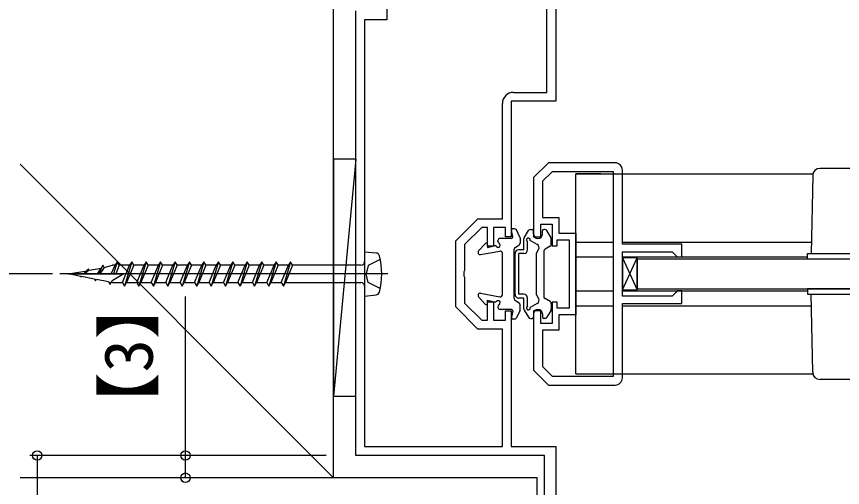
# Model space of a CAD drawing. Units: millimetres, scale not verified. Extents: x -525 to 525, y -808 to 806.
# Drawn here: x 51.5 to 163.1, y -201.7 to -138.2 of the extents above; entities that cross this region are included whole.
import ezdxf
from ezdxf.enums import TextEntityAlignment as Align

# ---------------------------------------------------------------- set-up
doc = ezdxf.new("R2010")
doc.units = ezdxf.units.MM
doc.header["$LTSCALE"] = 4
for name, color, linetype in [('0-3_YKK_11', 7, 'Continuous'), ('0-4_YKK_12', 2, 'Continuous'), ('0-5_YKK_13', 4, 'Continuous'), ('0-7_YKK_D', 6, 'Continuous'), ('0-9_YSS_K', 3, 'Continuous')]:
    doc.layers.add(name, color=color, linetype=linetype)
doc.styles.add('ＭＳ ゴシック', font='')
doc.styles.get('ＭＳ ゴシック').set_extended_font_data('MS Gothic')

msp = doc.modelspace()

# ---------------------------------------------------------------- linework, layer by layer
at = {"layer": '0-3_YKK_11'}
for points in [[(124.347, -134.397), (124.347, -149.597), (118.347, -149.597), (118.347, -167.897), (117.547, -167.897), (117.547, -166.647), (115.947, -166.647), (115.947, -169.147), (115.147, -169.147), (115.147, -166.647), (114.344, -166.647), (112.047, -168.944), (112.047, -172.439), (111.927, -172.622), (111.927, -173.172), (112.047, -173.355), (112.047, -176.85), (114.344, -179.147), (115.147, -179.147), (115.147, -176.647), (115.947, -176.647), (115.947, -179.147), (117.547, -179.147), (117.547, -177.897), (118.347, -177.897), (118.347, -196.197), (124.347, -196.197), (124.347, -215.897)], [(118.647, -148.397), (123.147, -148.397), (123.147, -135.597), (101.547, -135.597), (101.547, -138.597), (98.547, -138.597)], [(97.347, -197.397), (97.347, -137.397)], [(98.547, -138.597), (98.547, -196.197), (117.147, -196.197), (117.147, -180.347), (113.847, -180.347), (110.847, -177.347), (110.847, -168.447), (113.847, -165.447), (117.147, -165.447), (117.147, -149.897)], [(132.347, -157.897), (123.347, -157.897), (121.347, -159.897), (121.347, -167.897), (122.347, -167.897), (122.347, -166.197), (123.847, -166.197), (123.847, -169.097), (124.547, -169.097), (124.547, -168.297), (126.147, -168.297), (126.147, -172.897), (126.147, -177.497), (124.547, -177.497), (124.547, -176.697), (123.847, -176.697), (123.847, -179.597), (122.347, -179.597), (122.347, -177.897), (121.347, -177.897), (121.347, -185.897), (123.347, -187.897), (132.347, -187.897)], [(133.347, -186.897), (133.347, -176.897), (141.347, -176.897), (141.347, -175.197), (140.747, -175.197), (140.547, -175.397), (140.047, -175.897), (133.347, -175.897), (133.347, -169.897), (140.047, -169.897), (140.547, -170.397), (140.747, -170.597), (141.347, -170.597), (141.347, -168.897), (133.347, -168.897), (133.347, -158.897)], [(122.847, -217.397), (121.847, -217.397), (121.847, -204.897), (122.847, -203.897), (122.847, -197.397), (97.347, -197.397)]]:
    msp.add_lwpolyline(points, dxfattribs=at)
msp.add_lwpolyline([(132.147, -186.697), (132.147, -159.097), (123.844, -159.097), (122.547, -160.394), (122.547, -165.297), (124.747, -165.297), (124.747, -167.397), (127.047, -167.397), (127.047, -178.397), (124.747, -178.397), (124.747, -180.497), (122.547, -180.497), (122.547, -185.4), (123.844, -186.697)], close=True, dxfattribs=at)
for centre, radius, start, end in [((118.647, -149.897), 1.5, 90.00001, 179.99999), ((132.347, -158.897), 1, 0.00001, 89.99999), ((132.347, -186.897), 1, 270.00001, 359.99999)]:
    msp.add_arc(centre, radius, start, end, dxfattribs=at)
at = {"layer": '0-4_YKK_12'}
for p, q in [((127.047, -186.397), (127.047, -159.397)), ((130.447, -159.397), (127.047, -159.397)), ((127.047, -159.397), (159.062, -159.397)), ((127.047, -168.597), (132.147, -168.597)), ((133.347, -168.597), (158.847, -168.597)), ((127.047, -170.597), (132.147, -170.597)), ((133.347, -170.597), (158.347, -170.597)), ((127.047, -175.197), (132.147, -175.197)), ((133.347, -175.197), (158.347, -175.197)), ((127.047, -177.197), (132.147, -177.197)), ((133.347, -177.197), (158.847, -177.197)), ((127.047, -186.397), (159.062, -186.397))]:
    msp.add_line(p, q, dxfattribs=at)
at = {"layer": '0-5_YKK_13'}
for p, q in [((170.663, -158.647), (160.03, -158.647)), ((159.03, -159.629), (158.847, -170.147)), ((118.541, -167.851), (118.352, -167.043)), ((118.761, -166.797), (118.547, -166.797)), ((119.515, -167.934), (119.03, -166.963)), ((120.087, -168.027), (120.653, -167.047)), ((120.087, -168.027), (120.653, -167.047)), ((120.913, -166.897), (121.147, -166.897)), ((120.913, -166.897), (121.147, -166.897)), ((121.347, -167.497), (121.347, -167.097)), ((121.347, -167.497), (121.347, -167.097)), ((122.547, -167.497), (122.547, -167.097)), ((122.547, -167.497), (122.547, -167.097)), ((122.881, -166.897), (122.747, -166.897)), ((122.881, -166.897), (122.747, -166.897)), ((123.707, -168.027), (123.141, -167.047)), ((123.707, -168.027), (123.141, -167.047)), ((118.347, -168.097), (116.847, -168.097)), ((119.547, -168.068), (119.547, -168.731)), ((120.047, -169.647), (120.047, -168.177)), ((120.047, -169.647), (120.047, -168.177)), ((121.848, -168.921), (120.887, -168.366)), ((121.848, -168.921), (120.887, -168.366)), ((123.747, -168.896), (123.747, -168.177)), ((123.747, -168.896), (123.747, -168.177)), ((114.797, -168.814), (113.923, -169.798)), ((115.147, -168.947), (115.147, -169.347)), ((115.147, -169.347), (116.043, -169.123)), ((116.547, -168.477), (116.547, -168.397)), ((118.888, -169.309), (119.406, -168.985)), ((120.547, -169.647), (120.547, -168.526)), ((120.547, -169.647), (120.547, -168.526)), ((123.597, -169.156), (122.897, -169.56)), ((123.597, -169.156), (122.897, -169.56)), ((98.547, -169.897), (98.547, -175.897)), ((98.547, -169.897), (100.107, -170.061)), ((114.202, -170.292), (116.791, -169.802)), ((117.147, -175.697), (117.147, -170.097)), ((118.747, -176.231), (118.747, -169.563)), ((118.847, -175.647), (118.847, -170.147)), ((118.847, -175.647), (118.847, -170.147)), ((120.047, -169.647), (119.347, -169.647)), ((120.047, -169.647), (119.347, -169.647)), ((120.047, -170.147), (119.347, -170.147)), ((119.347, -175.647), (119.347, -170.147)), ((120.047, -170.147), (119.347, -170.147)), ((119.347, -175.647), (119.347, -170.147)), ((121.747, -170.097), (122.031, -169.604)), ((121.747, -170.097), (122.031, -169.604)), ((121.747, -175.697), (121.747, -170.097)), ((121.747, -175.697), (121.747, -170.097)), ((122.747, -169.82), (122.747, -175.974)), ((122.747, -169.82), (122.747, -175.974)), ((65.147, -171.247), (64.62, -172.897)), ((67.097, -171.247), (66.122, -174.547)), ((69.047, -171.247), (68.072, -174.547)), ((70.997, -171.247), (70.022, -174.547)), ((72.947, -171.247), (71.972, -174.547)), ((74.897, -171.247), (73.922, -174.547)), ((76.847, -171.247), (75.872, -174.547)), ((78.797, -171.247), (77.822, -174.547)), ((80.747, -171.247), (79.772, -174.547)), ((82.697, -171.247), (81.722, -174.547)), ((84.647, -171.247), (83.672, -174.547)), ((86.597, -171.247), (85.622, -174.547)), ((88.547, -171.247), (87.572, -174.547)), ((133.347, -175.048), (135.347, -170.746)), ((133.347, -170.746), (135.347, -175.048)), ((58.547, -172.897), (61.039, -172.457)), ((60.552, -172.897), (60.89, -172.626)), ((61.247, -172.222), (60.652, -172.897)), ((61.351, -172.402), (60.733, -172.897)), ((61.351, -172.402), (61.247, -172.222)), ((61.351, -172.402), (62.976, -172.116)), ((62.458, -172.897), (62.976, -172.116)), ((63.197, -171.734), (62.652, -172.897)), ((63.376, -172.045), (62.811, -172.897)), ((63.376, -172.045), (64.502, -171.727)), ((64.329, -172.897), (64.87, -171.727)), ((64.87, -171.727), (64.502, -171.727)), ((65.424, -171.727), (64.936, -172.897)), ((66.82, -171.727), (65.424, -171.727)), ((65.845, -174.067), (66.82, -171.727)), ((67.374, -171.727), (66.399, -174.067)), ((68.77, -171.727), (67.374, -171.727)), ((67.795, -174.067), (68.77, -171.727)), ((69.324, -171.727), (68.349, -174.067)), ((70.72, -171.727), (69.324, -171.727)), ((69.745, -174.067), (70.72, -171.727)), ((71.274, -171.727), (70.299, -174.067)), ((72.67, -171.727), (71.274, -171.727)), ((71.695, -174.067), (72.67, -171.727)), ((73.224, -171.727), (72.249, -174.067)), ((74.62, -171.727), (73.224, -171.727)), ((73.645, -174.067), (74.62, -171.727)), ((75.174, -171.727), (74.199, -174.067)), ((76.57, -171.727), (75.174, -171.727)), ((75.595, -174.067), (76.57, -171.727)), ((77.124, -171.727), (76.149, -174.067)), ((78.52, -171.727), (77.124, -171.727)), ((77.545, -174.067), (78.52, -171.727)), ((79.074, -171.727), (78.099, -174.067)), ((80.47, -171.727), (79.074, -171.727)), ((79.495, -174.067), (80.47, -171.727)), ((81.024, -171.727), (80.049, -174.067)), ((82.42, -171.727), (81.024, -171.727)), ((81.445, -174.067), (82.42, -171.727)), ((82.974, -171.727), (81.999, -174.067)), ((84.37, -171.727), (82.974, -171.727)), ((83.395, -174.067), (84.37, -171.727)), ((84.924, -171.727), (83.949, -174.067)), ((86.32, -171.727), (84.924, -171.727)), ((85.345, -174.067), (86.32, -171.727)), ((86.874, -171.727), (85.899, -174.067)), ((88.27, -171.727), (86.874, -171.727)), ((87.295, -174.067), (88.27, -171.727)), ((88.824, -171.727), (87.849, -174.067)), ((98.047, -171.727), (88.824, -171.727)), ((101.689, -172.897), (57.389, -172.897)), ((60.212, -173.224), (58.547, -172.897)), ((60.212, -173.224), (60.272, -173.328)), ((60.341, -173.249), (60.272, -173.328)), ((62.094, -173.594), (60.341, -173.249)), ((63.976, -173.964), (62.324, -173.639)), ((64.445, -173.822), (64.389, -173.927)), ((64.502, -174.067), (64.328, -174.033)), ((64.502, -174.067), (65.845, -174.067)), ((66.399, -174.067), (67.795, -174.067)), ((68.349, -174.067), (69.745, -174.067)), ((70.299, -174.067), (71.695, -174.067)), ((72.249, -174.067), (73.645, -174.067)), ((74.199, -174.067), (75.595, -174.067)), ((76.149, -174.067), (77.545, -174.067)), ((78.099, -174.067), (79.495, -174.067)), ((80.049, -174.067), (81.445, -174.067)), ((81.999, -174.067), (83.395, -174.067)), ((83.949, -174.067), (85.345, -174.067)), ((85.899, -174.067), (87.295, -174.067)), ((87.849, -174.067), (98.047, -174.067)), ((98.547, -175.897), (100.107, -175.733)), ((114.797, -176.98), (113.923, -175.996)), ((114.202, -175.502), (116.791, -175.992)), ((120.047, -175.647), (119.347, -175.647)), ((120.047, -175.647), (119.347, -175.647)), ((120.047, -176.147), (119.347, -176.147)), ((120.047, -176.147), (119.347, -176.147)), ((120.047, -177.616), (120.047, -176.147)), ((120.047, -177.616), (120.047, -176.147)), ((120.547, -177.268), (120.547, -176.147)), ((120.547, -177.268), (120.547, -176.147)), ((121.747, -175.697), (122.031, -176.19)), ((121.747, -175.697), (122.031, -176.19)), ((159.03, -186.164), (158.847, -175.647)), ((115.147, -176.447), (116.043, -176.671)), ((115.147, -176.847), (115.147, -176.447)), ((118.888, -176.485), (119.406, -176.809)), ((119.547, -177.726), (119.547, -177.063)), ((121.848, -176.873), (120.887, -177.428)), ((121.848, -176.873), (120.887, -177.428)), ((123.597, -176.638), (122.897, -176.233)), ((123.597, -176.638), (122.897, -176.233)), ((123.747, -176.897), (123.747, -177.616)), ((123.747, -176.897), (123.747, -177.616)), ((116.547, -177.317), (116.547, -177.397)), ((118.347, -177.697), (116.847, -177.697)), ((118.541, -177.943), (118.352, -178.751)), ((119.515, -177.86), (119.03, -178.831)), ((120.087, -177.766), (120.653, -178.747)), ((120.087, -177.766), (120.653, -178.747)), ((121.347, -178.297), (121.347, -178.697)), ((121.347, -178.297), (121.347, -178.697)), ((122.547, -178.297), (122.547, -178.697)), ((122.547, -178.297), (122.547, -178.697)), ((123.707, -177.766), (123.141, -178.747)), ((123.707, -177.766), (123.141, -178.747)), ((118.761, -178.997), (118.547, -178.997)), ((120.913, -178.897), (121.147, -178.897)), ((120.913, -178.897), (121.147, -178.897)), ((122.881, -178.897), (122.747, -178.897)), ((122.881, -178.897), (122.747, -178.897)), ((170.663, -187.147), (160.03, -187.147))]:
    msp.add_line(p, q, dxfattribs=at)
for points in [[(172.347, -170.897), (158.347, -170.897), (158.347, -170.147), (172.347, -170.147)], [(135.347, -170.746), (133.347, -170.746), (133.347, -175.048), (135.347, -175.048)], [(172.347, -174.897), (158.347, -174.897), (158.347, -175.647), (172.347, -175.647)]]:
    msp.add_lwpolyline(points, close=True, dxfattribs=at)
for points in [[(65.424, -171.727), (65.147, -171.247), (64.87, -171.727)], [(67.374, -171.727), (67.097, -171.247), (66.82, -171.727)], [(69.324, -171.727), (69.047, -171.247), (68.77, -171.727)], [(71.274, -171.727), (70.997, -171.247), (70.72, -171.727)], [(73.224, -171.727), (72.947, -171.247), (72.67, -171.727)], [(75.174, -171.727), (74.897, -171.247), (74.62, -171.727)], [(77.124, -171.727), (76.847, -171.247), (76.57, -171.727)], [(79.074, -171.727), (78.797, -171.247), (78.52, -171.727)], [(81.024, -171.727), (80.747, -171.247), (80.47, -171.727)], [(82.974, -171.727), (82.697, -171.247), (82.42, -171.727)], [(84.924, -171.727), (84.647, -171.247), (84.37, -171.727)], [(86.874, -171.727), (86.597, -171.247), (86.32, -171.727)], [(88.824, -171.727), (88.547, -171.247), (88.27, -171.727)], [(100.655, -170.947), (99.037, -171.754), (98.751, -172.899)], [(263.347, -170.897), (135.347, -170.897), (135.347, -174.897), (263.347, -174.897)], [(63.376, -172.045), (63.197, -171.734), (62.976, -172.116)], [(58.547, -172.897), (66.047, -172.897), (64.445, -173.822)], [(62.094, -173.594), (62.222, -173.816), (62.324, -173.639)], [(63.976, -173.964), (64.172, -174.303), (64.389, -173.927)], [(100.654, -174.85), (99.037, -174.044), (98.751, -172.899)], [(65.845, -174.067), (66.122, -174.547), (66.399, -174.067)], [(67.795, -174.067), (68.072, -174.547), (68.349, -174.067)], [(69.745, -174.067), (70.022, -174.547), (70.299, -174.067)], [(71.695, -174.067), (71.972, -174.547), (72.249, -174.067)], [(73.645, -174.067), (73.922, -174.547), (74.199, -174.067)], [(75.595, -174.067), (75.872, -174.547), (76.149, -174.067)], [(77.545, -174.067), (77.822, -174.547), (78.099, -174.067)], [(79.495, -174.067), (79.772, -174.547), (80.049, -174.067)], [(81.445, -174.067), (81.722, -174.547), (81.999, -174.067)], [(83.395, -174.067), (83.672, -174.547), (83.949, -174.067)], [(85.345, -174.067), (85.622, -174.547), (85.899, -174.067)], [(87.295, -174.067), (87.572, -174.547), (87.849, -174.067)]]:
    msp.add_lwpolyline(points, dxfattribs=at)
for centre, radius, start, end in [((160.03, -159.647), 1, 90, 179), ((118.547, -166.997), 0.2, 90, 193.18403), ((118.761, -167.097), 0.3, 26.56505, 90), ((120.913, -167.197), 0.3, 90, 150), ((120.913, -167.197), 0.3, 90, 150), ((121.147, -167.097), 0.2, 0, 90), ((121.147, -167.097), 0.2, 0, 90), ((122.747, -167.097), 0.2, 90, 180), ((122.747, -167.097), 0.2, 90, 180), ((122.881, -167.197), 0.3, 30, 90), ((122.881, -167.197), 0.3, 30, 90), ((116.847, -168.397), 0.3, 90, 180), ((118.347, -167.897), 0.2, 270, 13.18403), ((119.247, -168.068), 0.3, 360, 26.56505), ((120.347, -168.177), 0.3, 150, 180), ((120.347, -168.177), 0.3, 150, 180), ((120.647, -168.297), 0.25, 343.95468, 246.42182), ((120.647, -168.297), 0.25, 343.95468, 246.42182), ((121.947, -167.497), 0.6, 180, 0), ((121.947, -167.497), 0.6, 180, 0), ((123.447, -168.177), 0.3, 0, 30), ((123.447, -168.177), 0.3, 0, 30), ((114.947, -168.947), 0.2, 360, 138.35142), ((116.115, -169.414), 0.3, 44.03624, 104.03624), ((116.547, -168.997), 0.3, 224.03624, 60), ((116.847, -168.477), 0.3, 180, 240), ((119.047, -169.563), 0.3, 122.00538, 180), ((119.247, -168.731), 0.3, 302.00538, 360), ((121.598, -169.354), 0.5, 330, 60), ((121.598, -169.354), 0.5, 330, 60), ((123.447, -168.896), 0.3, 300, 0), ((123.447, -168.896), 0.3, 300, 0), ((100.054, -170.558), 0.5, 14.25208, 84), ((90.847, -172.897), 10, 345.74792, 14.25208), ((114.147, -169.997), 0.3, 138.35142, 280.70954), ((116.847, -170.097), 0.3, 360, 100.70954), ((119.347, -170.147), 0.5, 90, 180), ((119.347, -170.147), 0.5, 90, 180), ((120.047, -169.647), 0.5, 270, 0), ((120.047, -169.647), 0.5, 270, 0), ((123.047, -169.82), 0.3, 120, 180), ((123.047, -169.82), 0.3, 120, 180), ((98.047, -171.227), 0.5, 270, 0), ((98.047, -174.567), 0.5, 0, 90), ((100.054, -175.236), 0.5, 276, 345.74792), ((114.147, -175.797), 0.3, 79.29046, 221.64858), ((116.847, -175.697), 0.3, 259.29046, 0), ((119.347, -175.647), 0.5, 180, 270), ((119.347, -175.647), 0.5, 180, 270), ((120.047, -176.147), 0.5, 0, 90), ((120.047, -176.147), 0.5, 0, 90), ((123.047, -175.974), 0.3, 180, 240), ((123.047, -175.974), 0.3, 180, 240), ((114.947, -176.847), 0.2, 221.64858, 0), ((116.115, -176.38), 0.3, 255.96376, 315.96376), ((116.547, -176.797), 0.3, 300, 135.96376), ((116.847, -177.317), 0.3, 120, 180), ((119.047, -176.231), 0.3, 180, 237.99462), ((119.247, -177.063), 0.3, 0, 57.99462), ((120.647, -177.497), 0.25, 113.57818, 16.04532), ((120.647, -177.497), 0.25, 113.57818, 16.04532), ((121.598, -176.44), 0.5, 300, 30), ((121.598, -176.44), 0.5, 300, 30), ((123.447, -176.897), 0.3, 0, 60), ((123.447, -176.897), 0.3, 0, 60), ((116.847, -177.397), 0.3, 180, 270), ((118.347, -177.897), 0.2, 346.81597, 90), ((119.247, -177.726), 0.3, 333.43495, 0), ((120.347, -177.616), 0.3, 180, 210), ((120.347, -177.616), 0.3, 180, 210), ((121.947, -178.297), 0.6, 0, 180), ((121.947, -178.297), 0.6, 0, 180), ((123.447, -177.616), 0.3, 330, 0), ((123.447, -177.616), 0.3, 330, 0), ((118.547, -178.797), 0.2, 166.81597, 270), ((118.761, -178.697), 0.3, 270, 333.43495), ((120.913, -178.597), 0.3, 210, 270), ((120.913, -178.597), 0.3, 210, 270), ((121.147, -178.697), 0.2, 270, 0), ((121.147, -178.697), 0.2, 270, 0), ((122.747, -178.697), 0.2, 180, 270), ((122.747, -178.697), 0.2, 180, 270), ((122.881, -178.597), 0.3, 270, 330), ((122.881, -178.597), 0.3, 270, 330), ((160.03, -186.147), 1, 181, 270)]:
    msp.add_arc(centre, radius, start, end, dxfattribs=at)
at = {"layer": '0-7_YKK_D'}
for p, q in [((56.389, -172.897), (33.347, -172.897)), ((93.347, -197.397), (53.347, -197.397)), ((93.347, -197.397), (73.347, -197.397)), ((93.347, -200.397), (73.347, -200.397))]:
    msp.add_line(p, q, dxfattribs=at)
for points in [[(74.347, -200.397), (74.347, -197.397), (74.347, -175.93)], [(54.347, -197.397), (54.347, -217.397), (54.347, -236.907)]]:
    msp.add_lwpolyline(points, dxfattribs=at)
for centre in [(54.347, -197.397), (74.347, -197.397), (74.347, -200.397)]:
    msp.add_circle(centre, 0.637, dxfattribs=at)
at = {"layer": '0-9_YSS_K'}
for p, q in [((94.347, -200.397), (94.347, -95.397)), ((94.347, -200.397), (94.347, -95.397)), ((52.027, -158.077), (94.347, -200.397)), ((52.027, -158.077), (94.347, -200.397)), ((97.347, -157.397), (94.347, -189.397)), ((94.347, -200.397), (52.027, -200.397)), ((121.847, -200.397), (52.027, -200.397)), ((121.847, -212.897), (121.847, -200.397))]:
    msp.add_line(p, q, dxfattribs=at)
msp.add_lwpolyline([(97.347, -189.397), (97.347, -157.397), (94.347, -157.397), (94.347, -189.397)], close=True, dxfattribs=at)

# ---------------------------------------------------------------- texts
at = {"layer": '0-7_YKK_D', "style": 'ＭＳ ゴシック'}
msp.add_text('【3】', height=6.598, rotation=90, dxfattribs=at).set_placement((71.919, -195.181), align=Align.BOTTOM_LEFT)

doc.saveas('drawing.dxf')
